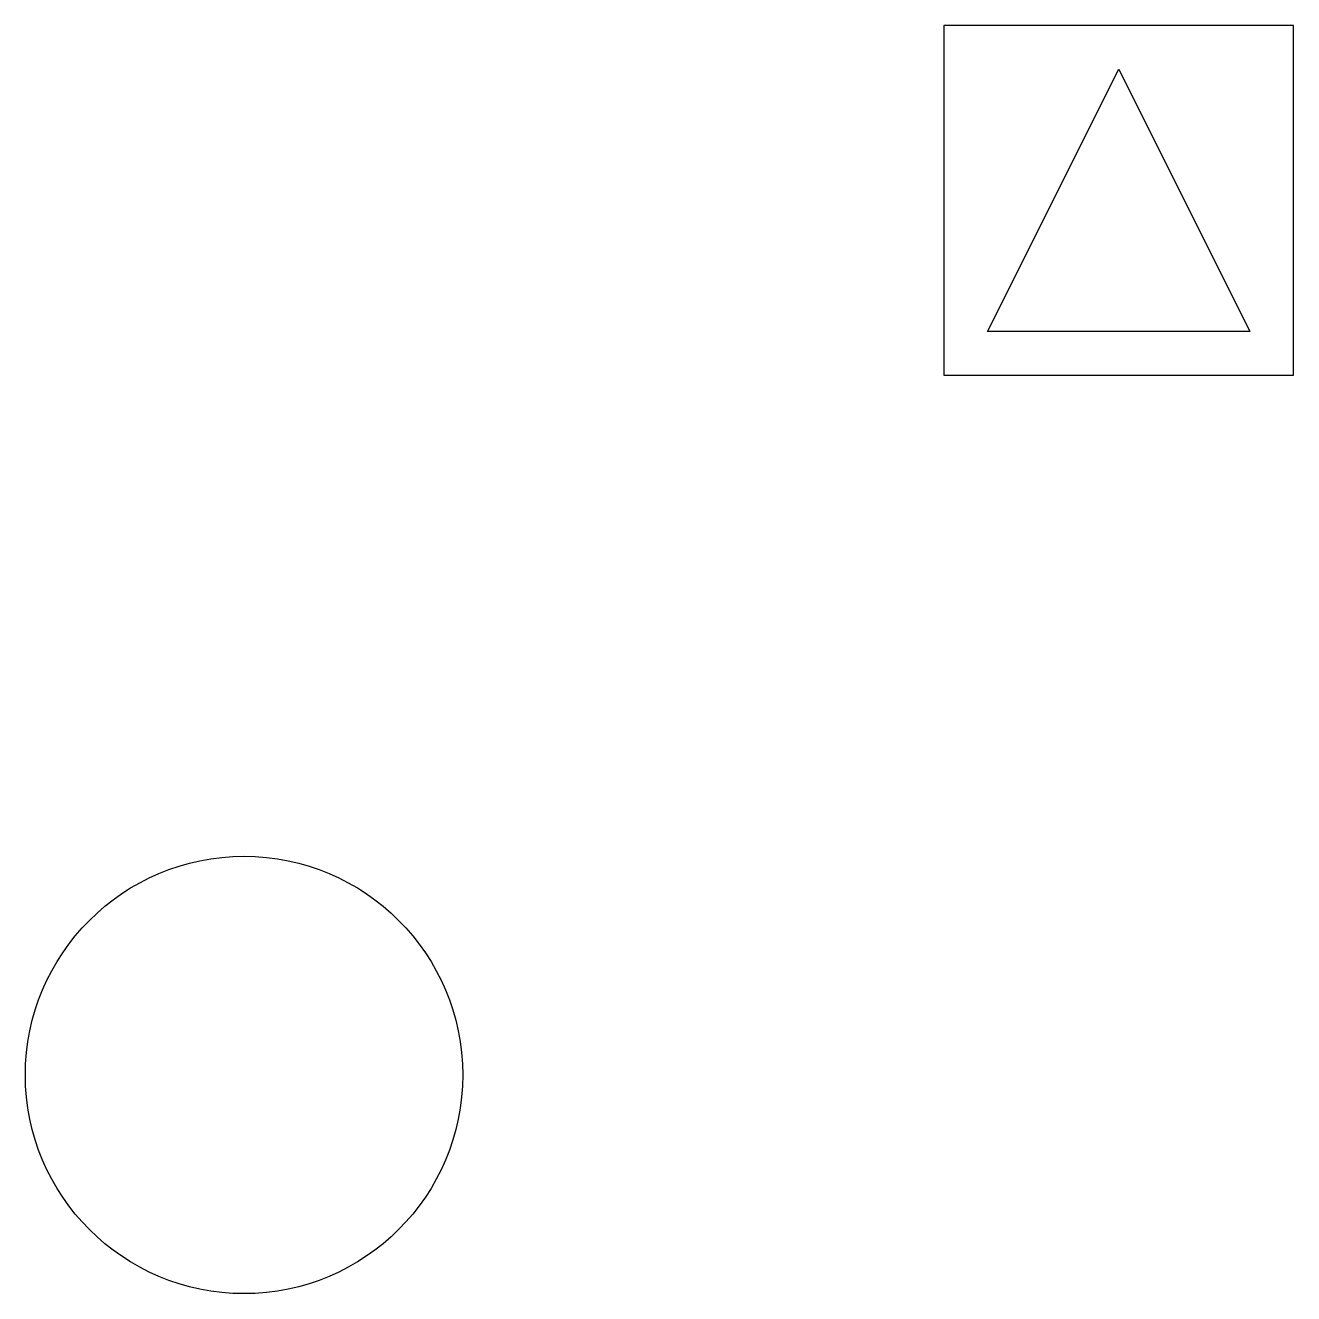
# Model space of a CAD drawing. Header units: millimetres. Extents: x -50 to 240, y -50 to 240.
import ezdxf

# ---------------------------------------------------------------- set-up
doc = ezdxf.new("R2010")
doc.units = ezdxf.units.MM

msp = doc.modelspace()

# ---------------------------------------------------------------- linework, layer by layer
for points in [[(160, 160), (240, 160), (240, 240), (160, 240)], [(170, 170), (200, 230), (230, 170)]]:
    msp.add_lwpolyline(points, close=True)
msp.add_circle((0, 0), 50)

doc.saveas('drawing.dxf')
